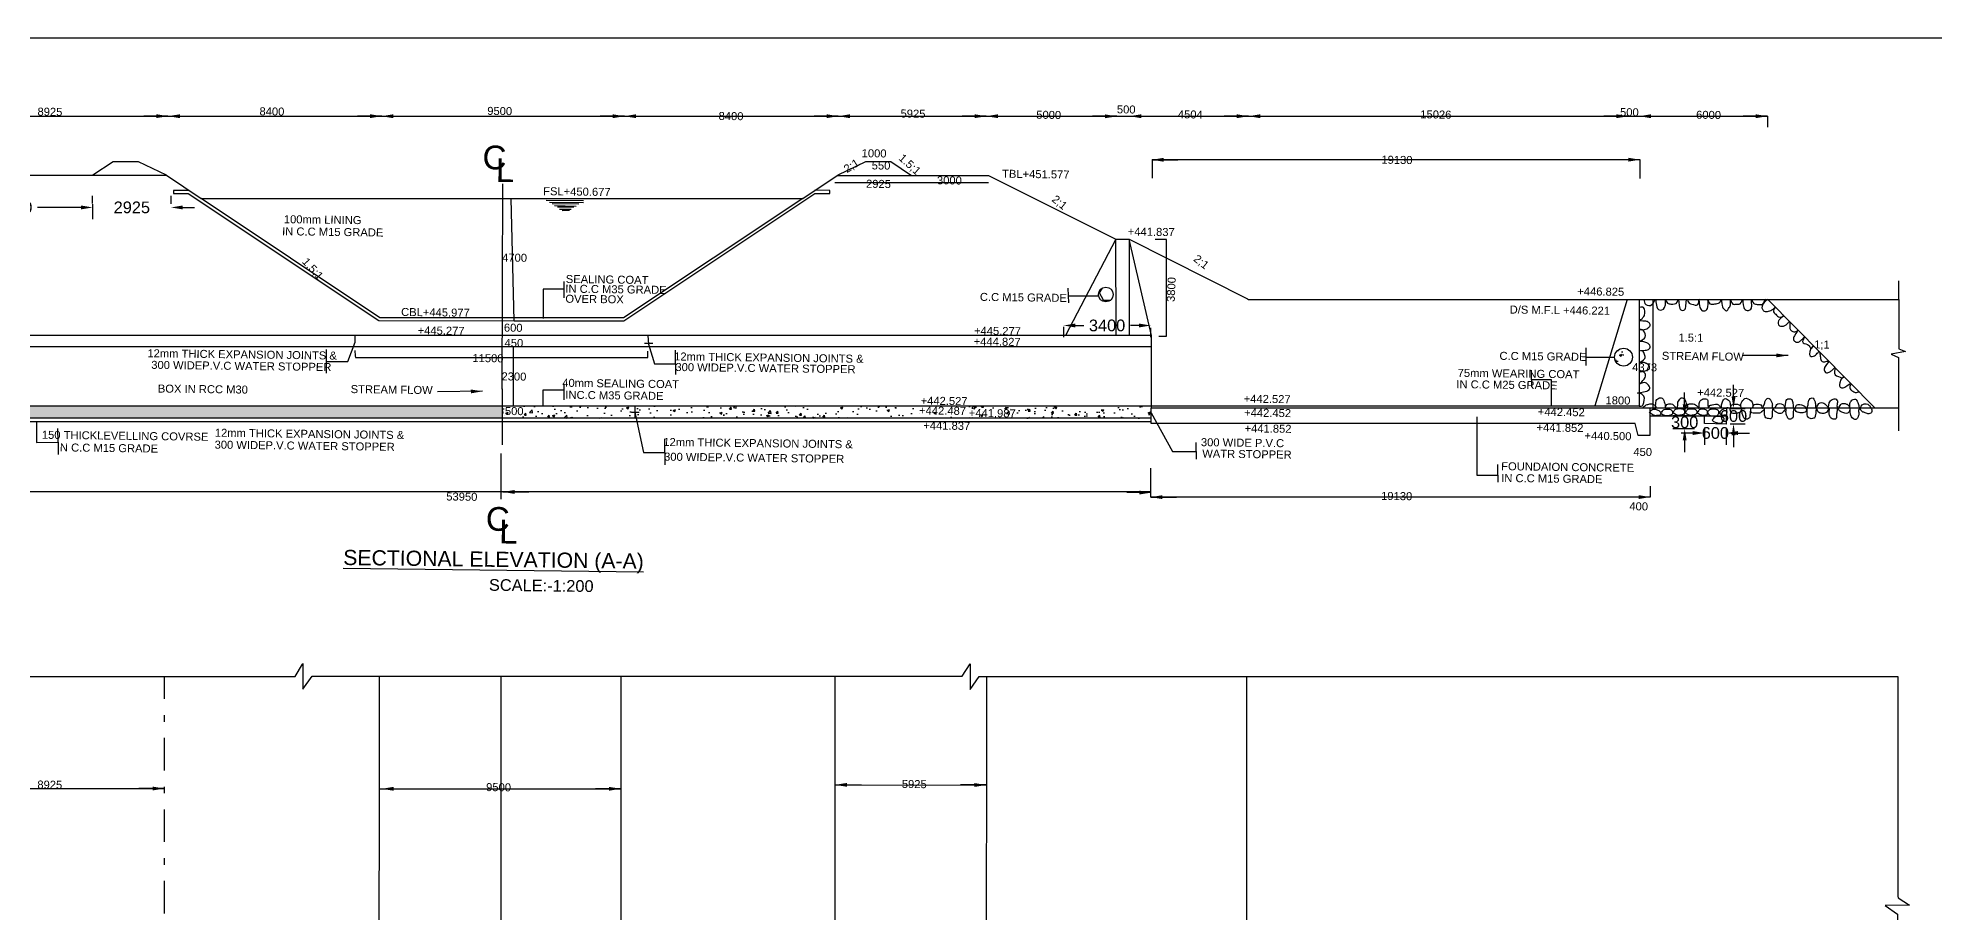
# Model space of a CAD drawing. Header units: inches. Extents: x 86 to 493, y 48 to 2722.
# Drawn here: x 100.23 to 129.4, y 70.25 to 83.71 of the extents above; entities that cross this region are included whole.
import ezdxf

# ---------------------------------------------------------------- set-up
doc = ezdxf.new("R2010")
doc.units = ezdxf.units.IN
doc.header["$MEASUREMENT"] = 0
doc.linetypes.add('DASHDOT', pattern=[1, 0.5, -0.25, 0, -0.25])
doc.layers.add('DRAWING', color=7, linetype='Continuous')
doc.styles.get("Standard").update_dxf_attribs({"font": 'arial.ttf'})
doc.dimstyles.get("Standard").update_dxf_attribs({"dimtxt": 0.18, "dimasz": 0.18, "dimexe": 0.18, "dimexo": 0.0625, "dimgap": 0.09, "dimtad": 0, "dimtih": 1, "dimtoh": 1, "dimdec": 4, "dimzin": 0, "dimdsep": 46, "dimtxsty": 'Standard', "dimcen": 0.09, "dimadec": 0, "dimazin": 0, "dimtfac": 1, "dimtdec": 4, "dimtofl": 0, "dimtmove": 0, "dimatfit": 3, "dimfxl": 1, "dimtolj": 1, "dimtzin": 0, "dimarcsym": 0})
pattern_1 = [(50, (0, 0), (0.3586301, -0.03137607), [0.0375, -0.4125]), (355, (0, 0), (-0.0693757, 0.3760961), [0.03, -0.33]), (100.45144, (0.0299, -0.0026), (0.2892544, 0.34472), [0.0318701, -0.3505711]), (46.1842, (0, 0.1), (0.5336207, -0.0827596), [0.05625, -0.61875]), (96.63564, (0.04447, 0.0931), (0.467331, 0.4870593), [0.0478052, -0.5258569]), (351.18416, (0, 0.1), (0.467331, 0.4870593), [0.045, -0.495]), (21, (0.05, 0.075), (0.2984535, -0.20130945), [0.0375, -0.4125]), (326, (0.05, 0.075), (0.1216577, 0.362575), [0.03, -0.33]), (71.45144, (0.07487, 0.05822), (0.4201112, 0.1612656), [0.0318701, -0.3505711]), (37.5, (0, 0), (0.00607993, 0.16644693), [0, -0.326, 0, -0.335, 0, -0.33125]), (7.5, (0, 0), (0.13153477, 0.19720586), [0, -0.191, 0, -0.3185, 0, -0.12625]), (327.5, (-0.1115, 0), (0.26691122, -0.01127744), [0, -0.125, 0, -0.39, 0, -0.5175]), (317.5, (-0.1615, 0), (0.2915931, 0.0500525), [0, -0.1625, 0, -0.259, 0, -0.3675])]

# ---------------------------------------------------------------- blocks, each defined once
blk = doc.blocks.new('*D16')
at = {"layer": 'Defpoints', "color": 0, "transparency": 16777216}
for p in [(116.009, 79.321), (117.349, 79.31), (117.349, 79.282)]:
    blk.add_point(p, dxfattribs=at)
at = {"layer": 'DRAWING', "color": 0, "lineweight": -2, "transparency": 16777216}
for p, q in [((116.009, 79.259), (116.009, 79.102)), ((116.189, 79.282), (116.32, 79.282)), ((117.169, 79.282), (117.037, 79.282)), ((117.349, 79.247), (117.349, 79.102))]:
    blk.add_line(p, q, dxfattribs=at)
at = {"layer": 'DRAWING', "color": 0, "transparency": 16777216}
for points in [[(116.189, 79.312), (116.189, 79.252), (116.009, 79.282)], [(117.169, 79.312), (117.169, 79.252), (117.349, 79.282)]]:
    blk.add_solid(points, dxfattribs=at)
at = {"layer": 'DRAWING', "color": 0, "transparency": 16777216, "insert": (116.679, 79.282), "char_height": 0.18, "attachment_point": 5}
blk.add_mtext('\\A1;3400', dxfattribs=at)
blk = doc.blocks.new('*D29')
at = {"layer": 'Defpoints', "color": 0, "transparency": 16777216}
for p in [(98.655, 81.242), (101.07, 81.213), (101.07, 81.099)]:
    blk.add_point(p, dxfattribs=at)
at = {"layer": 'DRAWING', "color": 0, "lineweight": -2, "transparency": 16777216}
for p, q in [((98.655, 81.179), (98.655, 80.919)), ((101.07, 81.151), (101.07, 80.919)), ((98.835, 81.099), (99.504, 81.099)), ((100.89, 81.099), (100.222, 81.099))]:
    blk.add_line(p, q, dxfattribs=at)
at = {"layer": 'DRAWING', "color": 0, "transparency": 16777216}
for points in [[(98.835, 81.129), (98.835, 81.069), (98.655, 81.099)], [(100.89, 81.129), (100.89, 81.069), (101.07, 81.099)]]:
    blk.add_solid(points, dxfattribs=at)
at = {"layer": 'DRAWING', "color": 0, "transparency": 16777216, "insert": (99.863, 81.099), "char_height": 0.18, "attachment_point": 5}
blk.add_mtext('\\A1;6000', dxfattribs=at)
blk = doc.blocks.new('*D30')
at = {"layer": 'Defpoints', "color": 0, "transparency": 16777216}
for p in [(101.07, 81.099), (102.277, 81.099), (102.277, 81.09)]:
    blk.add_point(p, dxfattribs=at)
at = {"layer": 'DRAWING', "color": 0, "lineweight": -2, "transparency": 16777216}
for p, q in [((101.07, 81.162), (101.07, 81.279)), ((102.277, 81.152), (102.277, 81.279)), ((100.89, 81.099), (100.71, 81.099)), ((102.457, 81.099), (102.637, 81.099))]:
    blk.add_line(p, q, dxfattribs=at)
at = {"layer": 'DRAWING', "color": 0, "transparency": 16777216}
for points in [[(100.89, 81.129), (100.89, 81.069), (101.07, 81.099)], [(102.457, 81.129), (102.457, 81.069), (102.277, 81.099)]]:
    blk.add_solid(points, dxfattribs=at)
at = {"layer": 'DRAWING', "color": 0, "transparency": 16777216, "insert": (101.674, 81.099), "char_height": 0.18, "attachment_point": 5}
blk.add_mtext('\\A1;2925', dxfattribs=at)
blk = doc.blocks.new('*D31')
at = {"layer": 'Defpoints', "color": 0, "transparency": 16777216}
for p in [(125.566, 77.694), (125.775, 77.89), (125.779, 77.694)]:
    blk.add_point(p, dxfattribs=at)
at = {"layer": 'DRAWING', "color": 0, "lineweight": -2, "transparency": 16777216}
for p, q in [((125.566, 78.07), (125.566, 78.25)), ((125.713, 77.89), (125.386, 77.89)), ((125.717, 77.694), (125.386, 77.694)), ((125.566, 77.514), (125.566, 77.334))]:
    blk.add_line(p, q, dxfattribs=at)
at = {"layer": 'DRAWING', "color": 0, "transparency": 16777216}
for points in [[(125.536, 78.07), (125.596, 78.07), (125.566, 77.89)], [(125.536, 77.514), (125.596, 77.514), (125.566, 77.694)]]:
    blk.add_solid(points, dxfattribs=at)
at = {"layer": 'DRAWING', "color": 0, "transparency": 16777216, "insert": (125.566, 77.792), "char_height": 0.18, "attachment_point": 5}
blk.add_mtext('\\A1;300', dxfattribs=at)
blk = doc.blocks.new('*D32')
at = {"layer": 'Defpoints', "color": 0, "transparency": 16777216}
for p in [(125.871, 77.776), (126.205, 77.769), (126.205, 77.627)]:
    blk.add_point(p, dxfattribs=at)
at = {"layer": 'DRAWING', "color": 0, "lineweight": -2, "transparency": 16777216}
for p, q in [((125.691, 77.627), (125.511, 77.627)), ((125.871, 77.713), (125.871, 77.447)), ((126.205, 77.707), (126.205, 77.447)), ((126.385, 77.627), (126.565, 77.627))]:
    blk.add_line(p, q, dxfattribs=at)
at = {"layer": 'DRAWING', "color": 0, "transparency": 16777216}
for points in [[(125.691, 77.657), (125.691, 77.597), (125.871, 77.627)], [(126.385, 77.657), (126.385, 77.597), (126.205, 77.627)]]:
    blk.add_solid(points, dxfattribs=at)
at = {"layer": 'DRAWING', "color": 0, "transparency": 16777216, "insert": (126.038, 77.627), "char_height": 0.18, "attachment_point": 5}
blk.add_mtext('\\A1;600', dxfattribs=at)
blk = doc.blocks.new('*D33')
at = {"layer": 'Defpoints', "color": 0, "transparency": 16777216}
for p in [(126.21, 78.007), (126.205, 77.769), (126.318, 77.769)]:
    blk.add_point(p, dxfattribs=at)
at = {"layer": 'DRAWING', "color": 0, "lineweight": -2, "transparency": 16777216}
for p, q in [((126.318, 78.187), (126.318, 78.367)), ((126.272, 78.007), (126.498, 78.007)), ((126.267, 77.769), (126.498, 77.769)), ((126.318, 77.589), (126.318, 77.409))]:
    blk.add_line(p, q, dxfattribs=at)
at = {"layer": 'DRAWING', "color": 0, "transparency": 16777216}
for points in [[(126.288, 78.187), (126.348, 78.187), (126.318, 78.007)], [(126.288, 77.589), (126.348, 77.589), (126.318, 77.769)]]:
    blk.add_solid(points, dxfattribs=at)
at = {"layer": 'DRAWING', "color": 0, "transparency": 16777216, "insert": (126.318, 77.888), "char_height": 0.18, "attachment_point": 5}
blk.add_mtext('\\A1;600', dxfattribs=at)

msp = doc.modelspace()

# ---------------------------------------------------------------- hatches: boundary and pattern name
at = {"layer": 'DRAWING'}
h = msp.add_hatch(dxfattribs=at)
h.set_pattern_fill('HONEY', color=256)
h.paths.add_polyline_path([(116.54685, 79.75875, 1), (116.77381, 79.75875, 1)])
h = msp.add_hatch(dxfattribs=at)
h.set_pattern_fill('AR-CONC', color=256, scale=0.05)
h.set_pattern_definition(pattern_1)
h.paths.add_polyline_path([(124.48732, 78.79498, 1), (124.7635, 78.79498, 1)])
h = msp.add_hatch(dxfattribs=at)
h.set_pattern_fill('AR-CONC', color=256, scale=0.05)
h.set_pattern_definition(pattern_1)
h.paths.add_polyline_path([(107.37867, 78.04577), (96.1991, 78.04577), (96.1991, 77.8565), (107.37867, 77.8565)])
h = msp.add_hatch(dxfattribs=at)
h.set_pattern_fill('AR-CONC', color=256, scale=0.05)
h.set_pattern_definition(pattern_1)
h.paths.add_polyline_path([(109.41508, 78.04577), (107.37867, 78.04577), (107.37867, 77.8565), (109.41508, 77.8565)])
h.paths.add_polyline_path([(107.38137, 77.87185), (107.73123, 77.86745), (107.7336, 78.05605), (107.38374, 78.06044)], flags=9)
h = msp.add_hatch(dxfattribs=at)
h.set_pattern_fill('AR-CONC', color=256, scale=0.05)
h.set_pattern_definition(pattern_1)
h.paths.add_polyline_path([(117.35822, 78.00732), (117.36027, 78.00732), (117.36027, 78.04577), (109.41508, 78.04577), (109.41508, 77.94769), (109.4342, 77.8565), (117.35822, 77.8565)])
h.paths.add_polyline_path([(113.75422, 77.88064), (114.5393, 77.87078), (114.54167, 78.05937), (113.75659, 78.06924)], flags=9)
h.paths.add_polyline_path([(114.51876, 77.84293), (115.30385, 77.83306), (115.30622, 78.02166), (114.52113, 78.03153)], flags=9)

# ---------------------------------------------------------------- linework, layer by layer
msp.add_lwpolyline([(85.64065, 83.70827), (139.59855, 83.70827), (139.59855, 47.59396), (85.64065, 47.59396)], close=True, dxfattribs=at)
for points in [[(89.23574, 82.32048), (89.23574, 82.50317), (126.84091, 82.50317), (126.84091, 82.33267)], [(87.2313, 80.25689), (89.22337, 80.25689), (90.90736, 80.25689), (91.20204, 80.25689), (91.38922, 80.25689), (95.86557, 80.25689), (96.54251, 80.60597), (96.74782, 80.60597), (98.71297, 81.59323), (102.20836, 81.59323), (101.77856, 81.80144), (101.38687, 81.80144), (101.07141, 81.59323)], [(102.20836, 81.59323), (102.74255, 81.23826), (107.36503, 81.23826), (111.99685, 81.23826), (112.53962, 81.60095), (112.9668, 81.80369), (113.35386, 81.80369), (113.67199, 81.59318)], [(124.88119, 81.54635), (124.88119, 81.8325), (117.37074, 81.8325), (117.37074, 81.5494)], [(107.37886, 81.46362), (107.36812, 78.30049)], [(112.49148, 81.48466), (113.67641, 81.48466)], [(112.52467, 81.59095), (114.85432, 81.59095), (116.81289, 80.61042), (117.01806, 80.61042), (118.83716, 79.69455)], [(113.67408, 81.48215), (114.85239, 81.48215)], [(102.55765, 81.36113), (102.3174, 81.36113), (102.3174, 81.31489), (102.54068, 81.31489), (105.47652, 79.35769), (107.55469, 79.35516), (109.24563, 79.3531), (112.18427, 81.31446), (112.41318, 81.31442), (112.41318, 81.36169), (112.18417, 81.36343)], [(111.99685, 81.23826), (109.23628, 79.40092), (105.49181, 79.3997), (102.74255, 81.23826)], [(107.55469, 79.35516), (107.51208, 81.23826)], [(108.04841, 81.20951), (108.62141, 81.2035)], [(108.10258, 81.17945), (108.62382, 81.17344)], [(108.55159, 81.14698), (108.1387, 81.1554)], [(108.17601, 81.12895), (108.50826, 81.11813)], [(108.47696, 81.10249), (108.22537, 81.10129)], [(108.25546, 81.07243), (108.43483, 81.07123)], [(108.40714, 81.04959), (108.29519, 81.04718)], [(116.81289, 80.61042), (116.03882, 79.12709)], [(116.81664, 79.12709), (116.81289, 80.61042)], [(117.36027, 79.12709), (117.01806, 80.61042)], [(117.01806, 80.61042), (117.01806, 79.12709)], [(117.47402, 79.1164), (117.59424, 79.1164), (117.59424, 80.60421), (117.4192, 80.60421)], [(108.31934, 79.95987), (108.31934, 79.70584)], [(118.83716, 79.69455), (118.85703, 79.68454), (128.86012, 79.68454), (128.86012, 79.96884)], [(128.85711, 78.00732), (117.36027, 78.00732), (117.36027, 79.12709), (96.1991, 79.12709), (96.1991, 78.04577), (124.87305, 78.04577), (124.87305, 79.68454)], [(108.32043, 79.84089), (108.00174, 79.84089), (108.00174, 79.38945)], [(116.07517, 79.85843), (116.08426, 79.63189)], [(116.07744, 79.73836), (116.54239, 79.74063)], [(124.67993, 79.68454), (124.18378, 78.04577)], [(125.07524, 79.68454), (125.07524, 78.00732)], [(128.49726, 78.00732), (126.84415, 79.68454)], [(128.86012, 79.68454), (128.86012, 78.92444)], [(104.99657, 78.72828), (105.111, 79.02488), (105.111, 79.12709)], [(109.61352, 79.12709), (109.62443, 78.99228), (109.71445, 78.68986), (110.03906, 78.68986), (110.03906, 78.90237)], [(96.1991, 78.95739), (117.36027, 78.95739)], [(104.66419, 78.91059), (104.66419, 78.54596)], [(105.10283, 78.89971), (105.111, 78.81535), (105.11372, 78.78814), (109.61352, 78.78814), (109.61352, 78.88602)], [(107.36812, 78.90017), (107.36812, 78.30049)], [(107.54516, 78.04577), (107.54516, 78.95739)], [(109.55943, 79.01176), (109.69014, 79.01176)], [(124.04658, 78.9401), (124.04658, 78.66625)], [(124.04658, 78.79264), (124.48715, 78.79264)], [(128.86012, 78.92444), (128.96422, 78.88165), (128.74286, 78.84005), (128.85711, 78.79131)], [(128.85711, 78.79131), (128.85711, 77.66263)], [(104.66419, 78.72828), (104.99657, 78.72828)], [(110.03906, 78.68986), (110.03906, 78.52911)], [(123.51761, 78.04577), (123.51761, 78.44766), (123.21137, 78.44766), (123.21137, 78.59677)], [(107.37867, 77.44746), (107.37867, 78.30759)], [(108.32161, 78.28448), (107.99642, 78.28448), (107.99642, 78.04577)], [(108.32161, 78.38233), (108.32161, 78.13874)], [(123.21137, 78.44766), (123.21137, 78.33104)], [(109.36111, 77.94769), (109.48221, 77.94769)], [(109.41508, 78.04577), (109.41508, 77.8565)], [(109.41508, 77.94769), (109.54522, 77.32692), (109.87326, 77.32692), (109.87326, 77.53697)], [(124.80664, 77.77124), (117.35822, 77.77124), (117.35822, 78.00732), (117.36027, 78.00732)], [(117.35822, 77.93722), (117.68797, 77.34405), (118.04776, 77.34405), (118.04776, 77.48186)], [(125.03072, 78.00732), (125.03072, 77.58795), (124.84914, 77.58795), (124.80664, 77.77124)], [(126.20961, 78.00732), (126.20463, 77.76089), (125.87118, 77.77581), (125.87118, 77.89014)], [(117.35822, 77.8565), (96.19815, 77.8565), (96.19815, 77.8565), (96.19815, 77.8028), (117.35822, 77.8028)], [(100.20462, 77.8028), (100.20826, 77.48173), (100.53798, 77.48547), (100.53559, 77.69621)], [(122.36797, 77.87747), (122.36797, 76.97994), (122.69121, 76.97994), (122.69121, 77.14138)], [(125.03072, 77.89014), (126.20961, 77.89014)], [(100.53798, 77.48547), (100.54012, 77.29716)], [(107.35486, 76.60969), (107.35486, 77.31327)], [(109.87326, 77.32692), (109.87326, 77.13936)], [(118.04776, 77.34405), (118.04776, 77.22286)], [(125.03455, 76.81131), (125.03455, 76.64013), (117.35179, 76.64013), (117.35179, 77.08645)], [(117.35179, 76.72019), (91.02305, 76.72019), (91.02305, 76.82986)], [(122.69121, 76.97994), (122.69121, 76.87003)], [(94.54761, 73.8793), (104.18482, 73.8793), (104.30134, 74.06881), (104.3068, 74.07769), (104.3068, 73.6858), (104.44791, 73.8826), (114.44916, 73.8826), (114.57439, 74.07646), (114.57439, 73.67737), (114.71096, 73.87944), (128.84802, 73.87944), (128.84802, 70.49933), (128.85142, 70.47361), (129.02785, 70.35824), (128.65107, 70.35665), (128.83986, 70.22299), (128.83986, 63.21964), (129.01838, 63.10031), (128.6393, 63.09403), (128.82345, 62.97112), (128.82345, 54.15002), (87.201, 54.15002)], [(105.47188, 61.90318), (105.48697, 73.8826)], [(107.34908, 73.8826), (107.34908, 61.90318)], [(109.20271, 62.00124), (109.20271, 73.8826)], [(112.49297, 63.62226), (112.49297, 73.8826)], [(114.82332, 73.87944), (114.81218, 63.61974)], [(118.83017, 64.73083), (118.83017, 73.87944)], [(98.6924, 72.1555), (102.1745, 72.1555)], [(105.48479, 72.15133), (109.20271, 72.15133)], [(112.49297, 72.21221), (114.82151, 72.20968)]]:
    msp.add_lwpolyline(points, dxfattribs=at)
at = {"layer": 'DRAWING', "linetype": 'DASHDOT'}
msp.add_lwpolyline([(91.00796, 55.10028), (91.00796, 68.69818), (92.31053, 68.69818), (92.31053, 66.50695), (95.3121, 65.03874), (96.03856, 64.6834), (97.66427, 64.6834), (97.66427, 63.63347), (98.6924, 63.63347), (102.1745, 63.63347), (102.1745, 73.8793)], dxfattribs=at)
at = {"layer": 'DRAWING'}
for centre, radius in [((116.66033, 79.75875), 0.11348), ((124.62541, 78.79498), 0.13809)]:
    msp.add_circle(centre, radius, dxfattribs=at)
for points in [[(124.93894, 79.68454), (124.9668, 79.60565), (125.06314, 79.60333), (125.11537, 79.68454), (125.16412, 79.52797), (125.25698, 79.55696), (125.27091, 79.68454), (125.30341, 79.62651), (125.35332, 79.6126), (125.45083, 79.63927), (125.46592, 79.68454), (125.49378, 79.54304), (125.50538, 79.52334), (125.56574, 79.5245), (125.58431, 79.58942), (125.60405, 79.68454), (125.63592, 79.62434), (125.67423, 79.61043), (125.76825, 79.60347), (125.78682, 79.68454), (125.82977, 79.51421), (125.87388, 79.50725), (125.92379, 79.56869), (125.92379, 79.68454), (125.95397, 79.61623), (125.99576, 79.60927), (126.06772, 79.62086), (126.10603, 79.63709), (126.12924, 79.68454), (126.14201, 79.5884), (126.17683, 79.53044), (126.21166, 79.50841), (126.243, 79.54319), (126.27085, 79.59884), (126.27085, 79.68454), (126.30684, 79.61275), (126.35443, 79.60927), (126.42008, 79.61744), (126.45838, 79.68454), (126.47463, 79.55716), (126.51062, 79.52006), (126.54892, 79.51426), (126.58374, 79.53397), (126.59767, 79.60005), (126.59767, 79.68454), (126.62321, 79.62671), (126.665, 79.60932), (126.72303, 79.60469), (126.77991, 79.62439), (126.81125, 79.68454), (126.81357, 79.68004)], [(126.84415, 79.68454), (126.7567, 79.57918), (126.76134, 79.53397), (126.7892, 79.50383), (126.85652, 79.50267), (126.92733, 79.53513), (126.95984, 79.56717), (126.93081, 79.50847), (126.96795, 79.45514), (126.99379, 79.42805), (127.07156, 79.41762), (127.08966, 79.43546), (127.04022, 79.38748), (127.00888, 79.35154), (127.0054, 79.31328), (127.02281, 79.27735), (127.06576, 79.27039), (127.14701, 79.31096), (127.18016, 79.34364), (127.1821, 79.26408), (127.22969, 79.19105), (127.29237, 79.19568), (127.30942, 79.21249), (127.25406, 79.12497), (127.24014, 79.09019), (127.25406, 79.04266), (127.30166, 79.02295), (127.35041, 79.04845), (127.38639, 79.08439), (127.41139, 79.10903), (127.37969, 79.03407), (127.45398, 78.99118), (127.48416, 78.96683), (127.50901, 78.9296), (127.5492, 78.96921), (127.50901, 78.9296), (127.48996, 78.86945), (127.48764, 78.83699), (127.49809, 78.8138), (127.52827, 78.80569), (127.59443, 78.84047), (127.63585, 78.88129), (127.64917, 78.82838), (127.66194, 78.75998), (127.67935, 78.72984), (127.7223, 78.72521), (127.75132, 78.73216), (127.77874, 78.73632), (127.72694, 78.65333), (127.71533, 78.62319), (127.7223, 78.57218), (127.75016, 78.55131), (127.79891, 78.56986), (127.84185, 78.59884), (127.87857, 78.63503), (127.87105, 78.54942), (127.96043, 78.48682), (127.99642, 78.4787), (128.0148, 78.49682), (127.96508, 78.43813), (127.95579, 78.39755), (127.94999, 78.3535), (127.95927, 78.33495), (128.0057, 78.32336), (128.06026, 78.35466), (128.1218, 78.38826), (128.10553, 78.33727), (128.13338, 78.28162), (128.16937, 78.26191), (128.20883, 78.25148), (128.25136, 78.25681), (128.24968, 78.25187)], [(124.84783, 78.04577), (124.91087, 78.04594), (124.93868, 78.09779), (124.91458, 78.21816), (124.84227, 78.24223), (124.98318, 78.27186), (125.02953, 78.3126), (124.99616, 78.38112), (124.92199, 78.40149), (124.87305, 78.37926), (124.96448, 78.50396), (124.92554, 78.57063), (124.87305, 78.57063), (125.00156, 78.5984), (125.02752, 78.62618), (124.94207, 78.71132), (124.87305, 78.71132), (124.95307, 78.77636), (124.94895, 78.83402), (124.91286, 78.89065), (124.884, 78.89374), (124.95822, 78.90197), (125.01905, 78.92154), (125.02832, 78.93492), (125.03554, 78.96066), (125.01698, 78.99464), (124.97059, 79.02038), (124.90049, 79.03479), (124.87305, 79.03479), (124.91189, 79.05933), (124.95828, 79.10154), (124.93044, 79.20244), (124.89642, 79.222), (124.87305, 79.222), (124.98611, 79.23127), (125.00879, 79.2498), (125.02735, 79.26525), (125.03353, 79.29511), (125.00673, 79.33423), (124.95312, 79.3507), (124.87305, 79.36306), (124.88818, 79.37541), (124.90982, 79.38674), (124.92323, 79.40527), (124.93972, 79.42175), (124.95091, 79.48247), (124.9351, 79.55877), (124.87305, 79.55877)], [(124.93143, 78.00732), (124.93505, 78.02776), (124.96282, 78.05228), (125.01232, 78.07117), (125.07524, 78.07117), (125.11615, 78.04505), (125.12259, 78.01892), (125.12259, 78.00732), (125.12952, 78.12707), (125.1542, 78.15583), (125.20562, 78.17021), (125.25191, 78.1096), (125.26527, 78.04284), (125.26527, 78.00732), (125.28276, 78.05311), (125.33727, 78.07673), (125.37841, 78.06954), (125.42366, 78.02743), (125.44834, 78.00732), (125.45966, 78.07981), (125.48948, 78.14658), (125.51211, 78.16815), (125.56765, 78.14555), (125.58925, 78.08392), (125.60261, 78.01921), (125.57751, 78.00732), (125.60323, 78.05572), (125.68036, 78.07729), (125.7503, 78.04955), (125.78527, 78.00732), (125.78835, 78.0814), (125.81612, 78.1307), (125.86468, 78.15396), (125.91611, 78.13855), (125.92254, 78.09168), (125.92515, 78.03419), (125.92515, 78.00723), (125.94122, 78.0374), (125.98751, 78.06116), (126.08779, 78.05987), (126.12701, 78.00979), (126.13367, 78.05939), (126.15424, 78.12103), (126.17738, 78.15313), (126.24167, 78.13258), (126.26803, 78.06067), (126.27188, 78.00225), (126.28345, 78.04847), (126.33424, 78.07095), (126.39017, 78.06709), (126.43452, 78.02215), (126.44224, 78.00546), (126.43163, 78.03308), (126.46313, 78.1281), (126.49399, 78.16021), (126.53642, 78.15507), (126.61421, 78.06518), (126.61356, 78.00547), (126.62642, 78.05234), (126.70421, 78.06903), (126.73828, 78.06069), (126.76335, 78.00547), (126.78071, 78.04335), (126.80192, 78.1082), (126.82314, 78.14929), (126.84949, 78.1647), (126.90156, 78.10691), (126.91506, 78.06005), (126.92324, 78.01105), (126.94831, 78.01298), (126.98174, 78.0637), (127.0756, 78.0637), (127.10453, 78.0194), (127.10839, 78.00142), (127.12189, 78.10415), (127.13989, 78.14267), (127.17203, 78.15552), (127.21253, 78.14075), (127.23053, 78.07975), (127.23567, 78.04508), (127.2466, 78.00271), (127.2511, 77.99885), (127.28839, 78.05407), (127.34046, 78.0637), (127.38096, 78.05343), (127.41889, 78.02903), (127.43432, 78.00014), (127.45723, 78.033), (127.47781, 78.13059), (127.52666, 78.16847), (127.57295, 78.10748), (127.57938, 78.04648), (127.58259, 78.00667), (127.63274, 78.07923), (127.70859, 78.08565), (127.73752, 78.06317), (127.76195, 78.03492), (127.77674, 77.99255), (127.79152, 78.09142), (127.83331, 78.14086), (127.86545, 78.15563), (127.91688, 78.12224), (127.91109, 78.06382), (127.92202, 78.01374), (127.93461, 78.0226), (127.97833, 78.07525), (128.05611, 78.07332), (128.09018, 78.04571), (128.10176, 78.01297), (128.10754, 78.06626), (128.12554, 78.11827), (128.19561, 78.14652), (128.2104, 78.13432), (128.22904, 78.09708), (128.24833, 78.03287), (128.25347, 78.00141), (128.29783, 78.05856), (128.33704, 78.07653), (128.38204, 78.0714), (128.40519, 78.05278), (128.43154, 78.01169), (128.44633, 77.98279), (128.44504, 77.95775), (128.43026, 77.93464), (128.40004, 77.92051), (128.34411, 77.93785), (128.29976, 77.95518), (128.27211, 77.99242), (128.26311, 78.00462), (128.24704, 77.99114), (128.24704, 77.93014), (128.23804, 77.88392), (128.23161, 77.86787), (128.20138, 77.83615), (128.16345, 77.84321), (128.11524, 77.92347), (128.11331, 78.00116), (128.11395, 78.01207), (128.08952, 77.94594), (128.07152, 77.93182), (128.03231, 77.93246), (127.97252, 77.953), (127.93267, 77.98896), (127.91981, 78.01336), (127.90824, 77.94851), (127.90052, 77.88559), (127.89795, 77.84899), (127.86581, 77.84064), (127.83366, 77.84514), (127.79316, 77.901), (127.79059, 77.95942), (127.79381, 78.00437), (127.75935, 77.95582), (127.70857, 77.9295), (127.65328, 77.93464), (127.60892, 77.97123), (127.59542, 78.01361), (127.58578, 77.96802), (127.58064, 77.91088), (127.57614, 77.89226), (127.56907, 77.86722), (127.56135, 77.85566), (127.55034, 77.85554), (127.51305, 77.84783), (127.46805, 77.8703), (127.45134, 77.96404), (127.45198, 78.00963), (127.43591, 77.9634), (127.40055, 77.94221), (127.3697, 77.93836), (127.31634, 77.94414), (127.28162, 77.95827), (127.26491, 77.9955), (127.25527, 78.00835), (127.23662, 77.91461), (127.2347, 77.87929), (127.2167, 77.84912), (127.1758, 77.84068), (127.14108, 77.88305), (127.12501, 77.95625), (127.12694, 78.0044), (127.08708, 77.95753), (127.04787, 77.92928), (127.01508, 77.928), (126.97265, 77.95047), (126.94823, 77.96652), (126.92894, 78.00568), (126.91287, 77.93185), (126.90901, 77.86572), (126.89358, 77.84645), (126.8563, 77.84966), (126.8293, 77.85352), (126.79523, 77.90873), (126.79394, 77.97551), (126.79265, 78.00889), (126.77723, 77.97487), (126.74894, 77.95111), (126.74508, 77.94726), (126.67843, 77.9313), (126.58521, 77.95763), (126.58521, 78.0122), (126.57171, 77.91846), (126.56143, 77.86132), (126.53185, 77.8427), (126.47785, 77.86325), (126.456, 77.91397), (126.447, 77.98138), (126.447, 78.0045), (126.42, 77.95185), (126.36986, 77.9313), (126.29657, 77.93323), (126.26635, 77.98459), (126.26443, 78.00193), (126.19232, 78.00676), (126.15494, 77.99134), (126.12, 77.96943), (126.10782, 77.93129), (126.15332, 77.89964), (126.1785, 77.89315), (126.20694, 77.89234)], [(125.02265, 77.93951), (125.0462, 77.97194), (125.07542, 77.99302), (125.11602, 77.99383), (125.16716, 77.97194), (125.19395, 77.94599), (125.19233, 77.91032), (125.14443, 77.89572), (125.09328, 77.89653), (125.02834, 77.95086)], [(125.19662, 77.93707), (125.21769, 77.96158), (125.22898, 77.97592), (125.24642, 77.98412), (125.29362, 77.98822), (125.35211, 77.98412), (125.37571, 77.9667), (125.38289, 77.94825), (125.38186, 77.92571), (125.36544, 77.91136), (125.3439, 77.90214), (125.31927, 77.89804), (125.30696, 77.89599), (125.21645, 77.92163), (125.19662, 77.93707)], [(125.38338, 77.94583), (125.40445, 77.97034), (125.41574, 77.98469), (125.43318, 77.99289), (125.48038, 77.99698), (125.53886, 77.99289), (125.56246, 77.97546), (125.56965, 77.95702), (125.56862, 77.93447), (125.5522, 77.92013), (125.53066, 77.9109), (125.50603, 77.9068), (125.49372, 77.90475), (125.40321, 77.93039), (125.38338, 77.94583)], [(125.57132, 77.94463), (125.59239, 77.96913), (125.60368, 77.98348), (125.62112, 77.99168), (125.66832, 77.99578), (125.72681, 77.99168), (125.75041, 77.97426), (125.75759, 77.95581), (125.75656, 77.93327), (125.74014, 77.91892), (125.7186, 77.9097), (125.69397, 77.9056), (125.68166, 77.90355), (125.59115, 77.92919), (125.57132, 77.94463)], [(125.75927, 77.94304), (125.78034, 77.96754), (125.79163, 77.98189), (125.80907, 77.99009), (125.85627, 77.99419), (125.89146, 77.98369), (125.91327, 77.96675), (125.9165, 77.94738), (125.91489, 77.93205), (125.91709, 77.91709), (125.90655, 77.9081), (125.88192, 77.90401), (125.81515, 77.90885), (125.7791, 77.92759), (125.75927, 77.94304)], [(125.91646, 77.94705), (125.93168, 77.96771), (125.93976, 77.9783), (125.95741, 77.98837), (126.01291, 77.99291), (126.05176, 77.99039), (126.08153, 77.97578), (126.09314, 77.95612), (126.09314, 77.93798), (126.08355, 77.91581), (126.06539, 77.89868), (126.02856, 77.89014), (125.98163, 77.89014), (125.93976, 77.91128), (125.91646, 77.94705)], [(125.99095, 77.82303), (126.0056, 77.84658), (126.03109, 77.87267), (126.08079, 77.88031), (126.14578, 77.8714), (126.17127, 77.85103), (126.17063, 77.83258), (126.16044, 77.81412), (126.13559, 77.78612), (126.0725, 77.78294), (126.03427, 77.79312), (125.99095, 77.82303)]]:
    msp.add_spline(points, degree=3, dxfattribs=at)

# ---------------------------------------------------------------- texts
for s, height, rotation, p in [(' 8925', 0.123137, 359.279894, (100.17401, 82.51328)), (' 8400', 0.123137, 359.279894, (103.58933, 82.51785)), (' 9500', 0.123137, 359.279894, (107.09399, 82.52481)), (' 8400', 0.123137, 359.279894, (110.65366, 82.44646)), (' 5925', 0.123137, 359.279894, (113.45329, 82.48462)), (' 5000', 0.123137, 359.279894, (115.54117, 82.46543)), (' 500', 0.123137, 359.279894, (116.78153, 82.54848)), (' 4504', 0.123137, 359.279894, (117.72024, 82.47215)), (' 15026', 0.123137, 359.279894, (121.45015, 82.4721)), (' 500', 0.123137, 359.279894, (124.52372, 82.50569)), (' 6000', 0.123137, 359.279894, (125.69396, 82.46538)), ('C', 0.36556, 359.279894, (107.06764, 81.68742)), (' 1000', 0.123137, 359.279894, (112.85472, 81.87329)), ('L', 0.36556, 359.279894, (107.27244, 81.49149)), (' 2;1', 0.123137, 32.438406, (112.63698, 81.59967)), (' 550', 0.123137, 359.279894, (113.00941, 81.68518)), (' 1.5;1', 0.123137, 318.048451, (113.42582, 81.87621)), (' 19130', 0.123137, 359.279894, (120.85158, 81.77343)), (' FSL+450.677', 0.1231367, 359.279894, (107.9543, 81.28872)), (' 2925', 0.123137, 359.279894, (112.92198, 81.40303)), (' 3000', 0.123137, 359.279894, (114.01308, 81.45661)), (' TBL+451.577', 0.1231367, 359.279894, (115.01518, 81.55738)), (' 2;1', 0.123137, 321.113407, (115.77995, 81.23476)), (' 100mm LINING', 0.1231367, 359.279894, (103.96429, 80.8576)), (' IN C.C M15 GRADE', 0.1231367, 359.279894, (103.93768, 80.67154)), ('+441.837', 0.123137, 359.279894, (116.99689, 80.66716)), (' 1.5;1', 0.123137, 312.300996, (104.25283, 80.29217)), (' 4700', 0.123137, 359.279894, (107.32338, 80.26779)), (' 2;1', 0.123137, 322.064191, (117.9592, 80.31539)), ('SEALING COAT', 0.1231367, 359.279894, (108.34994, 79.93647)), (' 3800', 0.123137, 87.434653, (117.71681, 79.59471)), ('OVER BOX', 0.123137, 359.279894, (108.34398, 79.63292)), ('IN C.C M35 GRADE', 0.1231367, 359.279894, (108.34398, 79.78767)), ('C.C M15 GRADE', 0.1231367, 359.279894, (114.72152, 79.6613)), (' +446.825', 0.123137, 359.279894, (123.8652, 79.7485)), ('CBL+445.977', 0.1231367, 359.279894, (105.8162, 79.42943)), (' D/S M.F.L +446.221', 0.1231367, 359.279894, (122.82507, 79.46697)), (' +445.277', 0.123137, 359.279894, (106.02304, 79.14692)), (' 600', 0.123137, 359.279894, (107.34999, 79.18868)), (' 450', 0.123137, 359.279894, (107.36064, 78.95478)), ('+444.827', 0.123137, 359.279894, (114.62635, 78.9762)), ('+445.277', 0.123137, 359.279894, (114.63107, 79.1412)), (' 1.5:1', 0.123137, 359.279894, (125.42204, 79.03685)), ('12mm THICK EXPANSION JOINTS &', 0.1231367, 359.279894, (101.91274, 78.79398)), (' 11500', 0.123137, 359.279894, (106.86571, 78.72088)), ('12mm THICK EXPANSION JOINTS &', 0.1231367, 359.279894, (110.0171, 78.74476)), ('C.C M15 GRADE', 0.1231367, 359.279894, (122.71611, 78.75407)), (' STREAM FLOW ', 0.1231367, 359.279894, (125.16704, 78.75532)), (' 1;1', 0.123137, 359.279894, (127.50901, 78.9296)), ('300 WIDEP.V.C WATER STOPPER', 0.1231367, 359.279894, (101.97242, 78.61548)), ('2300', 0.123137, 359.279894, (107.36078, 78.43814)), ('300 WIDEP.V.C WATER STOPPER', 0.1231367, 359.279894, (110.03712, 78.58172)), (' 75mm WEARING COAT', 0.1231367, 359.279894, (122.02493, 78.49266)), (' 4373', 0.123137, 359.279894, (124.71073, 78.58105)), (' BOX IN RCC M30', 0.1231367, 359.279894, (102.02547, 78.25115)), (' STREAM FLOW', 0.1231367, 359.279894, (104.9927, 78.24252)), ('40mm SEALING COAT', 0.1231367, 359.279894, (108.29587, 78.33905)), ('INC.C M35 GRADE', 0.1231367, 359.279894, (108.34354, 78.15454)), (' +442.527', 0.123137, 359.279894, (118.73269, 78.09514)), (' IN C.C M25 GRADE', 0.1231367, 359.279894, (122.0048, 78.31838)), (' 1800', 0.123137, 359.279894, (124.29979, 78.07037)), (' +442.527', 0.123137, 359.279894, (125.71059, 78.19227)), ('500', 0.123137, 359.279894, (107.41323, 77.90498)), ('+442.487', 0.123137, 359.279894, (113.78607, 77.91378)), ('+442.527', 0.123137, 359.279894, (113.80967, 78.06463)), ('+441.987', 0.123137, 359.279894, (114.55062, 77.87607)), (' +442.452', 0.123137, 359.279894, (118.7394, 77.88065)), (' +442.452', 0.123137, 359.279894, (123.25853, 77.89367)), (' 150 THICKLEVELLING COVRSE', 0.1231367, 359.279894, (100.24151, 77.53973)), ('12mm THICK EXPANSION JOINTS &', 0.1231367, 359.279894, (102.94993, 77.57072)), ('+441.837', 0.123137, 359.279894, (113.85097, 77.68275)), (' +441.852', 0.123137, 359.279894, (118.74611, 77.63934)), (' +441.852', 0.123137, 359.279894, (123.2384, 77.65236)), (' +440.500', 0.123137, 359.279894, (123.97655, 77.52501)), (' IN C.C M15 GRADE', 0.1231367, 359.279894, (100.47089, 77.34591)), ('300 WIDEP.V.C WATER STOPPER', 0.1231367, 359.279894, (102.94659, 77.38749)), ('12mm THICK EXPANSION JOINTS &', 0.1231367, 359.279894, (109.8511, 77.42826)), ('300 WIDEP.V.C WATER STOPPER', 0.1231367, 359.279894, (109.86301, 77.20221)), ('300 WIDE P.V.C', 0.1231367, 359.279894, (118.12204, 77.42485)), (' WATR STOPPER', 0.1231367, 359.279894, (118.09519, 77.25057)), (' 450', 0.123137, 359.279894, (124.72813, 77.277)), (' FOUNDAION CONCRETE', 0.1231367, 359.279894, (122.69485, 77.0558)), (' IN C.C M15 GRADE', 0.1231367, 359.279894, (122.69485, 76.87482)), ('53950', 0.123137, 359.279894, (106.5113, 76.5892)), ('C', 0.36556, 359.279894, (107.11833, 76.12404)), (' 19130', 0.123137, 359.279894, (120.84786, 76.59889)), ('400', 0.123137, 359.279894, (124.71471, 76.43912)), ('L', 0.36556, 359.279894, (107.32314, 75.9281)), ('%%USECTIONAL ELEVATION (A-A)', 0.2336582, 359.279894, (104.92519, 75.59626)), ('SCALE:-1:200', 0.1803344, 359.279894, (107.16743, 75.1999)), ('8925', 0.123137, 359.279894, (100.21943, 72.1555)), ('9500', 0.123137, 359.279894, (107.12459, 72.11665)), (' 5925', 0.123137, 359.279894, (113.47299, 72.16556))]:
    msp.add_text(s, height=height, rotation=rotation, dxfattribs=at).set_placement(p)

# ---------------------------------------------------------------- dimensions: what is measured, and where the dimension line sits
for base, p1, p2, text, picture, middle in [((101.07005, 81.09923), (98.6555, 81.24164), (101.07005, 81.21316), '6000', '*D29', (99.86277, 81.09923)), ((102.27733, 81.09923), (101.07005, 81.09923), (102.27733, 81.08973), '2925', '*D30', (101.67369, 81.09923)), ((117.34869, 79.28164), (116.00903, 79.32124), (117.34869, 79.30993), '3400', '*D16', (116.67886, 79.28164))]:
    dim = msp.add_linear_dim(base=base, p1=p1, p2=p2, text=text, dimstyle='Standard', dxfattribs=at)
    dim.commit()
    dim.dimension.update_dxf_attribs({"geometry": picture, "text_midpoint": middle})
for base, p1, p2, text, picture, middle in [((125.56649, 77.69362), (125.77508, 77.89014), (125.77928, 77.69362), '300', '*D31', (125.56649, 77.79188)), ((126.31791, 77.76907), (126.20961, 78.00732), (126.2048, 77.76907), '600', '*D33', (126.31791, 77.8882))]:
    dim = msp.add_linear_dim(base=base, p1=p1, p2=p2, angle=90, text=text, dimstyle='Standard', dxfattribs=at)
    dim.commit()
    dim.dimension.update_dxf_attribs({"geometry": picture, "text_midpoint": middle, "dimtype": 160})
dim = msp.add_linear_dim(base=(126.2048, 77.62715), p1=(125.87118, 77.77581), p2=(126.2048, 77.76907), text='600', dimstyle='Standard', dxfattribs=at)
dim.commit()
dim.dimension.update_dxf_attribs({"geometry": '*D32', "text_midpoint": (126.03799, 77.62715), "dimtype": 160})

# ---------------------------------------------------------------- leaders
for points in [[(102.23018, 82.50399), (101.85716, 82.50399)], [(102.2325, 82.50317), (102.63002, 82.50317)], [(105.51966, 82.50353), (105.14663, 82.50353)], [(105.51663, 82.50317), (105.91415, 82.50317)], [(109.25362, 82.50311), (108.88059, 82.50311)], [(109.25141, 82.50317), (109.64893, 82.50317)], [(112.54325, 82.50324), (112.17022, 82.50324)], [(112.54225, 82.50317), (112.93976, 82.50317)], [(114.82084, 82.50311), (114.44781, 82.50311)], [(114.82148, 82.50317), (115.219, 82.50317)], [(116.82751, 82.50161), (116.45449, 82.50161)], [(117.02421, 82.50317), (117.42173, 82.50317)], [(118.85387, 82.503), (118.48085, 82.503)], [(118.8555, 82.50317), (119.25302, 82.50317)], [(124.69641, 82.50271), (124.32339, 82.50271)], [(124.86694, 82.50317), (125.26445, 82.50317)], [(126.8397, 82.50333), (126.46668, 82.50333)], [(117.36952, 81.8325), (117.76703, 81.8325)], [(124.87717, 81.83374), (124.50415, 81.83374)], [(127.15641, 78.82126), (126.46551, 78.82126)], [(107.0698, 78.26935), (106.37452, 78.26037)], [(107.38386, 76.72019), (107.78138, 76.72019)], [(117.35664, 76.71054), (116.98362, 76.71054)], [(117.35046, 76.64013), (117.74798, 76.64013)], [(125.03612, 76.64119), (124.6631, 76.64119)], [(102.17395, 72.1555), (101.78357, 72.1555)], [(105.52051, 72.15133), (105.92285, 72.15133)], [(109.19594, 72.15133), (108.80555, 72.15133)], [(112.49635, 72.21199), (112.89869, 72.21199)], [(114.81642, 72.2099), (114.42603, 72.2099)]]:
    msp.add_leader(points, dimstyle='Standard', override={"dimgap": 0.09, "dimtad": 0}, dxfattribs=at)

doc.saveas('drawing.dxf')
